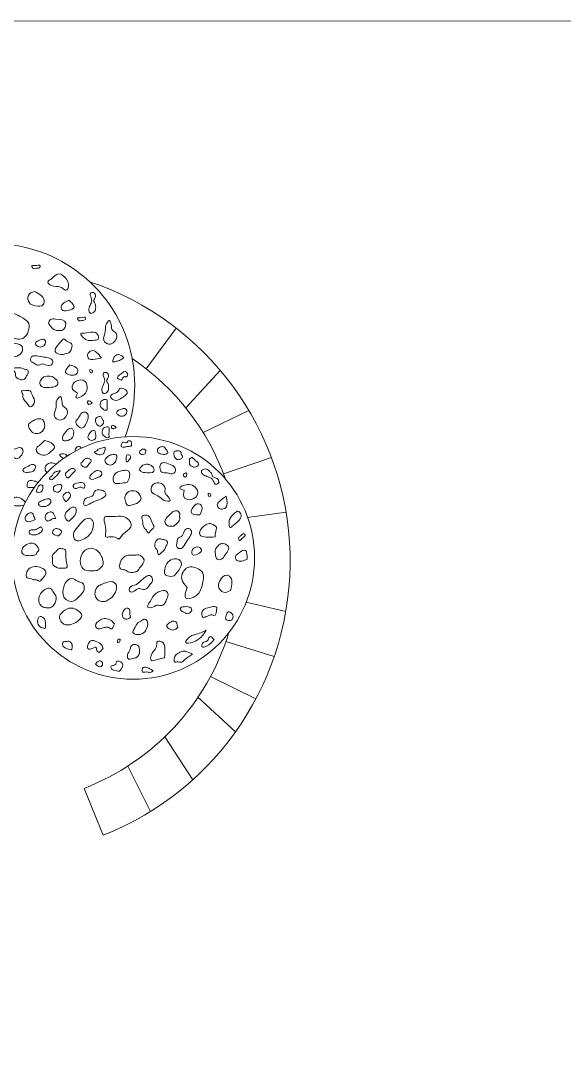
# Model space of a CAD drawing. Header units: metres. Extents: x -438 to -108, y 54494 to 54569.
# Drawn here: x -181.97 to -178.74, y 54547.39 to 54553.49 of the extents above; entities that cross this region are included whole.
import ezdxf

# ---------------------------------------------------------------- set-up
doc = ezdxf.new("R2010")
doc.units = ezdxf.units.M
doc.header["$MEASUREMENT"] = 0
doc.layers.add('text2', color=240, linetype='Continuous', lineweight=9)
picture_1 = doc.add_image_def('image6.jpg', size_in_pixel=(1536, 1024))

msp = doc.modelspace()

# ---------------------------------------------------------------- linework, layer by layer
at = {"layer": 'text2'}
for points in [[(-181.04311, 54551.66358), (-181.22101, 54551.42188)], [(-180.98535, 54551.18914), (-180.78035, 54551.41201)], [(-180.61044, 54551.17363), (-180.88177, 54551.04258)], [(-180.47662, 54550.89438), (-180.76049, 54550.79691)], [(-180.61821, 54550.53913), (-180.38973, 54550.57089)], [(-180.62631, 54550.03647), (-180.3915, 54549.98063)], [(-180.74686, 54549.80222), (-180.46003, 54549.71373)], [(-180.83816, 54549.59489), (-180.56941, 54549.46129)], [(-180.91299, 54549.4709), (-180.68978, 54549.26633)], [(-181.11077, 54549.23569), (-180.94428, 54548.98089)], [(-181.32914, 54549.06296), (-181.19399, 54548.7935)], [(-181.58936, 54548.9301), (-181.47564, 54548.65244)]]:
    msp.add_lwpolyline(points, dxfattribs=at)
msp.add_circle((-181.29749, 54550.29868), 0.72058, dxfattribs=at)
for centre, radius, start, end in [((-182.12892, 54551.32359), 0.84046, 338.650196, 203.958537), ((-182.11505, 54550.28092), 1.74951, 291.437116, 71.375495), ((-182.11505, 54550.28092), 1.44951, 19.561031, 55.953332), ((-182.11505, 54550.28092), 1.44951, 291.264181, 342.927325)]:
    msp.add_arc(centre, radius, start, end, dxfattribs=at)
for points, start_tangent, end_tangent in [([(-181.85093, 54552.03293), (-181.85168, 54552.02522), (-181.87408, 54552.01763), (-181.88976, 54552.01676), (-181.90021, 54552.03255), (-181.88092, 54552.03429), (-181.85093, 54552.03293)], (0.2097848, -0.8479752), (0.2097848, -0.8479752)), ([(-181.74072, 54551.98447), (-181.78144, 54551.95802), (-181.80486, 54551.93615), (-181.78552, 54551.91682), (-181.72901, 54551.90715), (-181.71832, 54551.90105), (-181.69745, 54551.88782), (-181.68676, 54551.89698), (-181.74072, 54551.98447)], (-0.8642006, -0.0583186), (-0.8642006, -0.0583186)), ([(-181.58015, 54551.72288), (-181.5809, 54551.71517), (-181.6033, 54551.70758), (-181.61898, 54551.70671), (-181.62943, 54551.72251), (-181.61014, 54551.72425), (-181.58015, 54551.72288)], (0.2097848, -0.8479752), (0.2097848, -0.8479752)), ([(-181.84345, 54551.5952), (-181.82615, 54551.5952), (-181.81907, 54551.58498), (-181.8293, 54551.55748), (-181.84267, 54551.55119), (-181.86783, 54551.55748), (-181.87884, 54551.57162), (-181.84345, 54551.5952)], (1.1626333, 0.295618), (1.1626333, 0.295618)), ([(-181.50915, 54551.62546), (-181.50594, 54551.59738), (-181.52521, 54551.59176), (-181.57579, 54551.59337), (-181.59907, 54551.61182), (-181.60871, 54551.62867), (-181.58783, 54551.63349), (-181.50915, 54551.62546)], (0.546125, -0.9142345), (0.546125, -0.9142345)), ([(-181.99854, 54551.39953), (-181.99707, 54551.38187), (-181.97277, 54551.35906), (-181.94258, 54551.36053), (-181.93079, 54551.37893), (-181.92122, 54551.39585), (-181.92343, 54551.41278), (-181.94258, 54551.4194), (-181.96467, 54551.42749), (-181.99044, 54551.42676), (-182.01401, 54551.42234), (-181.99854, 54551.39953)], (0.3921969, -1.0213175), (0.3921969, -1.0213175)), ([(-181.34773, 54551.37593), (-181.34303, 54551.37358), (-181.33049, 54551.38924), (-181.3344, 54551.39629), (-181.34616, 54551.40725), (-181.36654, 54551.39316), (-181.38299, 54551.38219), (-181.39161, 54551.36653), (-181.37672, 54551.35713), (-181.3681, 54551.35478), (-181.34773, 54551.37593)], (0.8318377, -0.3008381), (0.8318377, -0.3008381)), ([(-181.4733, 54551.27505), (-181.48113, 54551.28445), (-181.48349, 54551.3009), (-181.4733, 54551.32909), (-181.46703, 54551.34867), (-181.47016, 54551.36746), (-181.47486, 54551.39487), (-181.45684, 54551.39879), (-181.44508, 54551.37608), (-181.45449, 54551.34945), (-181.44665, 54551.33144), (-181.44352, 54551.31186), (-181.44979, 54551.28602), (-181.4733, 54551.27505)], (-0.8400122, 0.3918146), (-0.8400122, 0.3918146)), ([(-181.33287, 54551.28266), (-181.33898, 54551.26842), (-181.36443, 54551.2496), (-181.39141, 54551.23434), (-181.42602, 54551.24502), (-181.43213, 54551.25927), (-181.41635, 54551.27249), (-181.40108, 54551.27859), (-181.39141, 54551.2847), (-181.38378, 54551.29335), (-181.38072, 54551.30047), (-181.33287, 54551.28266)], (0.0762235, -0.9636668), (0.0762235, -0.9636668)), ([(-181.45214, 54551.18029), (-181.45214, 54551.18734), (-181.45214, 54551.21867), (-181.45449, 54551.23746), (-181.47878, 54551.2359), (-181.48975, 54551.22571), (-181.49367, 54551.21005), (-181.49211, 54551.19752), (-181.47643, 54551.18186), (-181.4733, 54551.17873), (-181.45214, 54551.18029)], (0.3224746, 0.8352839), (0.3224746, 0.8352839)), ([(-181.56662, 54551.12325), (-181.56505, 54551.14525), (-181.58156, 54551.16411), (-181.60437, 54551.15861), (-181.62009, 54551.13346), (-181.63818, 54551.10674), (-181.62481, 54551.08003), (-181.60515, 54551.06981), (-181.56662, 54551.12325)], (0.2861702, 1.0703463), (0.2861702, 1.0703463)), ([(-181.3608, 54551.1838), (-181.3435, 54551.1838), (-181.33642, 54551.17358), (-181.34664, 54551.14608), (-181.36001, 54551.13979), (-181.38518, 54551.14608), (-181.39619, 54551.16022), (-181.3608, 54551.1838)], (1.1626333, 0.295618), (1.1626333, 0.295618)), ([(-181.7069, 54551.03517), (-181.71708, 54551.01637), (-181.71552, 54550.99993), (-181.69357, 54550.99445), (-181.65909, 54551.01402), (-181.65517, 54551.02107), (-181.65125, 54551.0383), (-181.6536, 54551.05788), (-181.66536, 54551.06806), (-181.7069, 54551.03517)], (-0.6342996, -0.8905748), (-0.6342996, -0.8905748)), ([(-181.5211, 54551.01015), (-181.51875, 54551.01955), (-181.52188, 54551.03834), (-181.52894, 54551.05557), (-181.54304, 54551.05244), (-181.56107, 54551.03051), (-181.56734, 54551.01328), (-181.55558, 54550.99918), (-181.54539, 54550.99605), (-181.5211, 54551.01015)], (0.4585531, 0.920442), (0.4585531, 0.920442)), ([(-181.44058, 54551.01691), (-181.44058, 54551.02396), (-181.44058, 54551.05528), (-181.44293, 54551.07408), (-181.46722, 54551.07251), (-181.47819, 54551.06233), (-181.48211, 54551.04667), (-181.48055, 54551.03414), (-181.46487, 54551.01847), (-181.46174, 54551.01534), (-181.44058, 54551.01691)], (0.3224746, 0.8352839), (0.3224746, 0.8352839)), ([(-181.33218, 54550.98583), (-181.33076, 54550.99089), (-181.31073, 54550.98965), (-181.30815, 54550.98201), (-181.30793, 54550.96594), (-181.33206, 54550.96032), (-181.35124, 54550.95551), (-181.36863, 54550.95965), (-181.36559, 54550.97699), (-181.36153, 54550.98495), (-181.33218, 54550.98583)], (0.3362659, 0.8181581), (0.3362659, 0.8181581)), ([(-182.03694, 54550.9271), (-182.0576, 54550.91946), (-182.09278, 54550.89729), (-182.06218, 54550.87665), (-182.03006, 54550.89194), (-182.01246, 54550.89652), (-181.99181, 54550.88735), (-181.95968, 54550.91105), (-181.95203, 54550.93092), (-181.95662, 54550.94698), (-182.03694, 54550.9271)], (-0.9464566, -0.4275383), (-0.9464566, -0.4275383)), ([(-181.91984, 54550.84374), (-181.91066, 54550.84986), (-181.8923, 54550.85368), (-181.88083, 54550.84757), (-181.88542, 54550.81928), (-181.90913, 54550.80782), (-181.9252, 54550.80629), (-181.9405, 54550.80705), (-181.95197, 54550.8147), (-181.95274, 54550.81928), (-181.91984, 54550.84374)], (0.8992146, 0.5457717), (0.8992146, 0.5457717)), ([(-181.64881, 54550.80887), (-181.64258, 54550.81459), (-181.64418, 54550.82534), (-181.66332, 54550.82928), (-181.69001, 54550.81011), (-181.69977, 54550.79935), (-181.69694, 54550.78541), (-181.69333, 54550.77801), (-181.68233, 54550.77422), (-181.6776, 54550.77715), (-181.64881, 54550.80887)], (0.8488045, 0.6139149), (0.8488045, 0.6139149)), ([(-181.22745, 54550.80502), (-181.24821, 54550.81011), (-181.25934, 54550.82232), (-181.24865, 54550.84226), (-181.21098, 54550.85463), (-181.20312, 54550.8528), (-181.18773, 54550.84412), (-181.17481, 54550.82922), (-181.17518, 54550.81367), (-181.22745, 54550.80502)], (-1.0857565, 0.1288107), (-1.0857565, 0.1288107)), ([(-181.58689, 54550.73719), (-181.59091, 54550.74187), (-181.62295, 54550.74409), (-181.65412, 54550.72795), (-181.64351, 54550.71006), (-181.6071, 54550.71834), (-181.5911, 54550.71208), (-181.58689, 54550.73719)], (-0.5069463, 0.9521647), (-0.5069463, 0.9521647)), ([(-181.83572, 54550.70314), (-181.83518, 54550.71291), (-181.83519, 54550.72703), (-181.85087, 54550.73165), (-181.86457, 54550.71585), (-181.87063, 54550.70211), (-181.87193, 54550.69431), (-181.85916, 54550.6872), (-181.83572, 54550.70314)], (0.1967236, 0.9438961), (0.1967236, 0.9438961)), ([(-181.7419, 54550.68856), (-181.75711, 54550.69017), (-181.76854, 54550.69734), (-181.77047, 54550.71641), (-181.75933, 54550.72939), (-181.74269, 54550.73289), (-181.72662, 54550.73435), (-181.7419, 54550.68856)], (-0.9553989, -0.3288595), (-0.9553989, -0.3288595)), ([(-181.52928, 54550.63325), (-181.54882, 54550.62309), (-181.58888, 54550.61193), (-181.5836, 54550.64846), (-181.55069, 54550.66198), (-181.53547, 54550.67193), (-181.52838, 54550.69338), (-181.48924, 54550.70125), (-181.46938, 54550.69356), (-181.46058, 54550.67937), (-181.52928, 54550.63325)], (-0.9526616, -0.4135274), (-0.9526616, -0.4135274)), ([(-181.8152, 54550.60497), (-181.82277, 54550.60427), (-181.84663, 54550.60575), (-181.8537, 54550.60838), (-181.85854, 54550.62665), (-181.84539, 54550.63489), (-181.82408, 54550.64518), (-181.8064, 54550.64869), (-181.79008, 54550.64585), (-181.78681, 54550.63973), (-181.8152, 54550.60497)], (-1.0094572, -0.2014919), (-1.0094572, -0.2014919)), ([(-181.6402, 54550.55959), (-181.6363, 54550.58328), (-181.63775, 54550.5958), (-181.65888, 54550.59897), (-181.68168, 54550.58443), (-181.70216, 54550.55657), (-181.69217, 54550.52349), (-181.68348, 54550.5172), (-181.66801, 54550.52718), (-181.6402, 54550.55959)], (0.3358505, 0.8547096), (0.3358505, 0.8547096)), ([(-180.65744, 54550.55475), (-180.67607, 54550.576), (-180.69318, 54550.5655), (-180.72599, 54550.52697), (-180.72797, 54550.49733), (-180.72197, 54550.47887), (-180.70437, 54550.49109), (-180.65744, 54550.55475)], (-0.3099704, 1.0188207), (-0.3099704, 1.0188207)), ([(-180.63301, 54550.4367), (-180.63923, 54550.44133), (-180.6599, 54550.42984), (-180.67108, 54550.41882), (-180.66641, 54550.40046), (-180.65216, 54550.41357), (-180.63301, 54550.4367)], (-0.4869431, 0.7252297), (-0.4869431, 0.7252297)), ([(-180.90452, 54550.32753), (-180.89289, 54550.34034), (-180.8957, 54550.35245), (-180.92294, 54550.36337), (-180.93658, 54550.35769), (-180.94883, 54550.33483), (-180.94576, 54550.31717), (-180.90452, 54550.32753)], (1.0002559, 0.6622644), (1.0002559, 0.6622644)), ([(-181.84411, 54550.16759), (-181.8542, 54550.15986), (-181.8715, 54550.16787), (-181.88443, 54550.16885), (-181.9024, 54550.17441), (-181.93194, 54550.18585), (-181.93202, 54550.20437), (-181.90879, 54550.24012), (-181.87207, 54550.24674), (-181.8345, 54550.23569), (-181.81667, 54550.21644), (-181.84411, 54550.16759)], (-0.7971305, -0.8687596), (-0.7971305, -0.8687596)), ([(-181.40606, 54550.14952), (-181.42902, 54550.15807), (-181.48141, 54550.14263), (-181.50657, 54550.13013), (-181.52131, 54550.06822), (-181.50171, 54550.04582), (-181.46522, 54550.04036), (-181.44006, 54550.05286), (-181.4253, 54550.06405), (-181.40606, 54550.14952)], (-0.7099624, 0.6195377), (-0.7099624, 0.6195377)), ([(-181.75424, 54550.05685), (-181.75471, 54550.06648), (-181.76956, 54550.09072), (-181.78939, 54550.11793), (-181.81501, 54550.11507), (-181.84216, 54550.09362), (-181.85744, 54550.05986), (-181.85253, 54550.02467), (-181.83317, 54550.0071), (-181.80876, 54550.00185), (-181.78635, 54550.00455), (-181.77465, 54550.01237), (-181.75424, 54550.05685)], (0.0660344, 1.0247009), (0.0660344, 1.0247009)), ([(-181.09086, 54550.08217), (-181.10111, 54550.10043), (-181.13964, 54550.09959), (-181.16602, 54550.08475), (-181.19774, 54550.03995), (-181.21124, 54550.00646), (-181.17693, 54550.00813), (-181.16119, 54550.01672), (-181.13301, 54550.01601), (-181.1136, 54550.02425), (-181.10218, 54550.0467), (-181.09086, 54550.08217)], (-0.1301438, 0.9904855), (-0.1301438, 0.9904855)), ([(-180.70723, 54549.93722), (-180.72725, 54549.92652), (-180.74677, 54549.93529), (-180.74308, 54549.96357), (-180.73296, 54549.97776), (-180.72249, 54549.97719), (-180.70723, 54549.93722)], (-0.4931517, -0.8779716), (-0.4931517, -0.8779716)), ([(-181.23698, 54549.85307), (-181.25724, 54549.8447), (-181.29063, 54549.84823), (-181.29954, 54549.85703), (-181.29128, 54549.87699), (-181.26727, 54549.91507), (-181.25255, 54549.92354), (-181.22874, 54549.93503), (-181.22233, 54549.93203), (-181.23698, 54549.85307)], (-0.8506949, -0.6236885), (-0.8506949, -0.6236885)), ([(-181.27592, 54549.70908), (-181.30059, 54549.70171), (-181.32809, 54549.70037), (-181.33162, 54549.72087), (-181.31581, 54549.75429), (-181.30859, 54549.77749), (-181.29515, 54549.78468), (-181.27392, 54549.78064), (-181.27092, 54549.77861), (-181.27592, 54549.70908)], (-0.7754343, -0.5419568), (-0.7754343, -0.5419568))]:
    msp.add_spline(points, degree=3, dxfattribs=dict(at, start_tangent=start_tangent, end_tangent=end_tangent))
for points in [[(-181.88331, 54551.88141), (-181.91996, 54551.8575), (-181.91385, 54551.81325), (-181.87822, 54551.79493), (-181.83139, 54551.80307), (-181.82579, 54551.81986), (-181.88331, 54551.88141)], [(-181.55035, 54551.75049), (-181.55819, 54551.75989), (-181.56054, 54551.77633), (-181.55035, 54551.80453), (-181.54408, 54551.8241), (-181.54722, 54551.8429), (-181.55192, 54551.87031), (-181.53389, 54551.87423), (-181.52214, 54551.85151), (-181.53154, 54551.82489), (-181.52371, 54551.80687), (-181.52057, 54551.7873), (-181.52684, 54551.76145), (-181.55035, 54551.75049)], [(-181.68017, 54551.82926), (-181.6609, 54551.8108), (-181.64885, 54551.78753), (-181.68418, 54551.76828), (-181.72192, 54551.77309), (-181.72433, 54551.79636), (-181.70987, 54551.81321), (-181.68017, 54551.82926)], [(-182.04404, 54551.67934), (-182.09594, 54551.71628), (-182.04089, 54551.75164), (-181.96461, 54551.72964), (-181.91821, 54551.68956), (-181.92057, 54551.64477), (-181.9536, 54551.60154), (-182.02831, 54551.62119), (-182.04404, 54551.67934)], [(-181.75885, 54551.71693), (-181.78856, 54551.71372), (-181.7998, 54551.69286), (-181.78775, 54551.6736), (-181.76929, 54551.65515), (-181.75805, 54551.65033), (-181.73717, 54551.64793), (-181.70907, 54551.65675), (-181.70265, 54551.66879), (-181.69863, 54551.69446), (-181.75885, 54551.71693)], [(-181.46316, 54551.677), (-181.46551, 54551.63392), (-181.47257, 54551.59085), (-181.44043, 54551.56814), (-181.39576, 54551.61043), (-181.4036, 54551.63627), (-181.42476, 54551.65585), (-181.42711, 54551.6723), (-181.43808, 54551.70754), (-181.46316, 54551.677)], [(-181.70976, 54551.59913), (-181.74672, 54551.56062), (-181.76088, 54551.52368), (-181.72549, 54551.5064), (-181.70111, 54551.50954), (-181.67437, 54551.52133), (-181.66179, 54551.55119), (-181.66336, 54551.57005), (-181.6728, 54551.57555), (-181.70976, 54551.59913)], [(-182.04492, 54551.5748), (-182.07143, 54551.5461), (-182.07217, 54551.5255), (-182.05449, 54551.50857), (-182.00736, 54551.49238), (-181.96907, 54551.50783), (-181.95508, 54551.53065), (-181.95434, 54551.54316), (-182.04492, 54551.5748)], [(-181.48642, 54551.48596), (-181.54619, 54551.5284), (-181.56821, 54551.5064), (-181.56034, 54551.48125), (-181.53675, 54551.47732), (-181.48642, 54551.48596)], [(-181.83651, 54551.49164), (-181.80043, 54551.48576), (-181.7776, 54551.47104), (-181.77834, 54551.45043), (-181.80117, 54551.44013), (-181.83651, 54551.45043), (-181.86671, 54551.44234), (-181.8888, 54551.45632), (-181.90353, 54551.46515), (-181.90574, 54551.48502), (-181.83651, 54551.49164)], [(-181.4113, 54551.49243), (-181.38988, 54551.50542), (-181.36923, 54551.50084), (-181.35546, 54551.48784), (-181.37229, 54551.47485), (-181.38453, 54551.46797), (-181.40901, 54551.46338), (-181.41513, 54551.46109), (-181.4113, 54551.49243)], [(-181.67437, 54551.44431), (-181.63741, 54551.42938), (-181.6264, 54551.41602), (-181.63663, 54551.3893), (-181.65786, 54551.3838), (-181.68224, 54551.38773), (-181.69639, 54551.39559), (-181.67437, 54551.44431)], [(-181.54697, 54551.41602), (-181.55563, 54551.41602), (-181.54855, 54551.39795), (-181.54226, 54551.39952), (-181.53911, 54551.40816), (-181.54697, 54551.41602)], [(-181.82768, 54551.37464), (-181.84682, 54551.35403), (-181.84977, 54551.34815), (-181.84682, 54551.32239), (-181.82105, 54551.30988), (-181.7857, 54551.31209), (-181.75993, 54551.3165), (-181.74446, 54551.33711), (-181.74888, 54551.35109), (-181.76287, 54551.3636), (-181.76656, 54551.36801), (-181.82768, 54551.37464)], [(-181.62875, 54551.27728), (-181.66099, 54551.31028), (-181.64054, 54551.34565), (-181.58235, 54551.34643), (-181.57134, 54551.30321), (-181.58942, 54551.26942), (-181.63661, 54551.24977), (-181.62875, 54551.27728)], [(-181.95322, 54551.27079), (-181.95322, 54551.25231), (-181.92832, 54551.21463), (-181.91018, 54551.19649), (-181.88315, 54551.22353), (-181.89631, 54551.26226), (-181.91124, 54551.2914), (-181.94254, 54551.2914), (-181.95962, 54551.2914), (-181.95322, 54551.27079)], [(-181.75549, 54551.22626), (-181.75784, 54551.18318), (-181.76489, 54551.14011), (-181.73276, 54551.1174), (-181.68809, 54551.15969), (-181.69592, 54551.18553), (-181.71708, 54551.20511), (-181.71944, 54551.22156), (-181.73041, 54551.2568), (-181.75549, 54551.22626)], [(-181.55404, 54551.23013), (-181.56583, 54551.23091), (-181.56819, 54551.21755), (-181.56111, 54551.21048), (-181.54617, 54551.21598), (-181.54303, 54551.21677), (-181.55404, 54551.23013)], [(-181.87704, 54551.12126), (-181.8372, 54551.12126), (-181.82511, 54551.0978), (-181.82511, 54551.07007), (-181.85498, 54551.0402), (-181.88842, 54551.0402), (-181.91154, 54551.06332), (-181.91972, 54551.08784), (-181.89945, 54551.10811), (-181.87704, 54551.12126)], [(-181.47486, 54551.09786), (-181.47486, 54551.11352), (-181.478, 54551.11587), (-181.48583, 54551.13389), (-181.49367, 54551.13858), (-181.51013, 54551.13389), (-181.52188, 54551.12214), (-181.52188, 54551.11274), (-181.5164, 54551.09473), (-181.50464, 54551.08376), (-181.49837, 54551.08063), (-181.47486, 54551.09786)], [(-181.4119, 54551.08442), (-181.42369, 54551.0852), (-181.42605, 54551.07184), (-181.41897, 54551.06477), (-181.40403, 54551.07027), (-181.40089, 54551.07106), (-181.4119, 54551.08442)], [(-181.82193, 54550.99586), (-181.85482, 54550.96682), (-181.87394, 54550.94235), (-181.84488, 54550.91025), (-181.80663, 54550.91484), (-181.77909, 54550.93624), (-181.76532, 54550.95382), (-181.7745, 54550.9737), (-181.82193, 54550.99586)], [(-181.49982, 54550.91031), (-181.47581, 54550.91744), (-181.46532, 54550.93581), (-181.46569, 54550.95474), (-181.48662, 54550.95101), (-181.49994, 54550.94657), (-181.51979, 54550.93153), (-181.5256, 54550.92854), (-181.49982, 54550.91031)], [(-181.22628, 54550.91724), (-181.24156, 54550.91205), (-181.254, 54550.91699), (-181.26054, 54550.9261), (-181.25438, 54550.93639), (-181.23146, 54550.94416), (-181.22576, 54550.94111), (-181.22628, 54550.91724)], [(-181.12111, 54550.95942), (-181.11257, 54550.95485), (-181.10076, 54550.93989), (-181.09274, 54550.92309), (-181.10454, 54550.91475), (-181.13289, 54550.91614), (-181.14987, 54550.92308), (-181.1524, 54550.94126), (-181.14788, 54550.9509), (-181.12111, 54550.95942)], [(-181.02508, 54550.93471), (-181.01349, 54550.92419), (-181.01385, 54550.92029), (-181.00578, 54550.90238), (-181.00757, 54550.89342), (-181.02211, 54550.88439), (-181.03871, 54550.88358), (-181.04567, 54550.88989), (-181.05532, 54550.90606), (-181.05554, 54550.92213), (-181.05364, 54550.92888), (-181.02508, 54550.93471)], [(-181.57427, 54550.83738), (-181.58944, 54550.83772), (-181.604, 54550.84784), (-181.60874, 54550.85627), (-181.60119, 54550.86801), (-181.58988, 54550.88047), (-181.56761, 54550.89022), (-181.55768, 54550.88637), (-181.54759, 54550.87928), (-181.54923, 54550.86838), (-181.55535, 54550.8605), (-181.57427, 54550.83738)], [(-181.40254, 54550.8685), (-181.42022, 54550.85356), (-181.44944, 54550.85322), (-181.46488, 54550.8817), (-181.44998, 54550.89813), (-181.44221, 54550.90554), (-181.41763, 54550.91216), (-181.39973, 54550.91141), (-181.40254, 54550.8685)], [(-181.31316, 54550.89025), (-181.31849, 54550.90885), (-181.33246, 54550.91094), (-181.33988, 54550.89228), (-181.33824, 54550.86962), (-181.31316, 54550.89025)], [(-181.06795, 54550.84971), (-181.0506, 54550.83608), (-181.04773, 54550.81118), (-181.06713, 54550.79799), (-181.09632, 54550.80324), (-181.12827, 54550.8078), (-181.13907, 54550.83566), (-181.13342, 54550.85708), (-181.06795, 54550.84971)], [(-180.94877, 54550.89614), (-180.94355, 54550.89141), (-180.92036, 54550.87035), (-180.90802, 54550.85598), (-180.9255, 54550.83904), (-180.94042, 54550.83776), (-180.95465, 54550.84539), (-180.96287, 54550.85497), (-180.96394, 54550.8771), (-180.96415, 54550.88153), (-180.94877, 54550.89614)], [(-181.74966, 54550.78988), (-181.76833, 54550.77272), (-181.79008, 54550.76354), (-181.79471, 54550.76981), (-181.78654, 54550.77996), (-181.77934, 54550.78789), (-181.77528, 54550.7935), (-181.76402, 54550.80704), (-181.74433, 54550.81396), (-181.73368, 54550.81772), (-181.74966, 54550.78988)], [(-181.51231, 54550.77598), (-181.50161, 54550.77867), (-181.48644, 54550.7897), (-181.48326, 54550.8023), (-181.50729, 54550.81791), (-181.53172, 54550.80806), (-181.54364, 54550.79719), (-181.55336, 54550.78535), (-181.55541, 54550.77171), (-181.55253, 54550.76806), (-181.51231, 54550.77598)], [(-181.33386, 54550.74626), (-181.37748, 54550.74142), (-181.40844, 54550.7437), (-181.41268, 54550.7868), (-181.38358, 54550.81204), (-181.34922, 54550.81805), (-181.32695, 54550.81643), (-181.3184, 54550.79628), (-181.33386, 54550.74626)], [(-180.98035, 54550.7872), (-180.9877, 54550.77793), (-180.99918, 54550.78516), (-180.99966, 54550.79516), (-180.98554, 54550.80253), (-180.98284, 54550.80433), (-180.98035, 54550.7872)], [(-180.89282, 54550.81679), (-180.89113, 54550.80467), (-180.88053, 54550.79188), (-180.85281, 54550.78047), (-180.83409, 54550.77196), (-180.82228, 54550.75701), (-180.80515, 54550.7351), (-180.79013, 54550.74582), (-180.79905, 54550.76979), (-180.82509, 54550.78072), (-180.83316, 54550.79863), (-180.84555, 54550.81411), (-180.8689, 54550.82683), (-180.89282, 54550.81679)], [(-181.1186, 54550.64062), (-181.15208, 54550.66783), (-181.18871, 54550.69155), (-181.18394, 54550.73061), (-181.1226, 54550.73527), (-181.10873, 54550.71209), (-181.10845, 54550.68327), (-181.09785, 54550.67047), (-181.07913, 54550.63866), (-181.1186, 54550.64062)], [(-181.69756, 54550.63186), (-181.67926, 54550.64994), (-181.67045, 54550.67284), (-181.6811, 54550.68818), (-181.70223, 54550.68087), (-181.7149, 54550.66274), (-181.69756, 54550.63186)], [(-181.27804, 54550.62118), (-181.25127, 54550.65068), (-181.26052, 54550.6754), (-181.28105, 54550.69403), (-181.32324, 54550.69199), (-181.34571, 54550.66722), (-181.34413, 54550.63457), (-181.33147, 54550.61203), (-181.30284, 54550.61341), (-181.27804, 54550.62118)], [(-180.99564, 54550.70019), (-180.99287, 54550.65413), (-180.95294, 54550.6455), (-180.91325, 54550.68807), (-180.93786, 54550.72527), (-180.97504, 54550.73458), (-181.0213, 54550.71285), (-180.99564, 54550.70019)], [(-180.83795, 54550.66749), (-180.84376, 54550.66109), (-180.85239, 54550.67848), (-180.847, 54550.68208), (-180.83848, 54550.6786), (-180.83795, 54550.66749)], [(-180.90262, 54550.55414), (-180.88883, 54550.59154), (-180.89133, 54550.60868), (-180.91799, 54550.61906), (-180.93633, 54550.60704), (-180.9498, 54550.58634), (-180.9535, 54550.57058), (-180.90262, 54550.55414)], [(-180.74546, 54550.66533), (-180.7542, 54550.59255), (-180.7853, 54550.59103), (-180.79863, 54550.61376), (-180.78569, 54550.63387), (-180.74546, 54550.66533)], [(-181.87915, 54550.52619), (-181.88924, 54550.55048), (-181.89514, 54550.5634), (-181.91703, 54550.56498), (-181.93287, 54550.55099), (-181.9394, 54550.53547), (-181.9354, 54550.52113), (-181.87915, 54550.52619)], [(-181.75715, 54550.53335), (-181.76516, 54550.54882), (-181.78074, 54550.57053), (-181.80045, 54550.56824), (-181.81884, 54550.55214), (-181.81553, 54550.52455), (-181.80495, 54550.51747), (-181.77846, 54550.53), (-181.75715, 54550.53335)], [(-181.21851, 54550.46427), (-181.2322, 54550.47669), (-181.24336, 54550.52045), (-181.2446, 54550.54607), (-181.20642, 54550.54792), (-181.18658, 54550.51215), (-181.17504, 54550.4815), (-181.19607, 54550.45832), (-181.20755, 54550.44568), (-181.21851, 54550.46427)], [(-181.05724, 54550.48744), (-181.08537, 54550.48711), (-181.09171, 54550.48889), (-181.1088, 54550.50838), (-181.10074, 54550.53587), (-181.07535, 54550.56056), (-181.05476, 54550.57668), (-181.02911, 54550.57429), (-181.02172, 54550.56162), (-181.02186, 54550.54285), (-181.02107, 54550.53716), (-181.05724, 54550.48744)], [(-181.54534, 54550.45051), (-181.56877, 54550.4247), (-181.60257, 54550.40543), (-181.64024, 54550.4036), (-181.65306, 54550.43971), (-181.62596, 54550.48333), (-181.59106, 54550.52178), (-181.55385, 54550.53316), (-181.54016, 54550.52074), (-181.54534, 54550.45051)], [(-181.38202, 54550.40921), (-181.34316, 54550.45203), (-181.30963, 54550.48897), (-181.33092, 54550.53125), (-181.37339, 54550.54683), (-181.43663, 54550.54377), (-181.46545, 54550.54237), (-181.46269, 54550.4855), (-181.4611, 54550.45268), (-181.45967, 54550.42307), (-181.43169, 54550.42443), (-181.38202, 54550.40921)], [(-180.81176, 54550.42389), (-180.86511, 54550.4224), (-180.90198, 54550.43674), (-180.891, 54550.47456), (-180.87229, 54550.4905), (-180.84559, 54550.50238), (-180.81502, 54550.49163), (-180.80211, 54550.47779), (-180.80438, 54550.46711), (-180.81176, 54550.42389)], [(-181.85944, 54550.44146), (-181.88063, 54550.43547), (-181.91416, 54550.44573), (-181.91197, 54550.46202), (-181.89392, 54550.46456), (-181.86844, 54550.47043), (-181.85011, 54550.4809), (-181.84622, 54550.48241), (-181.83695, 54550.46833), (-181.85944, 54550.44146)], [(-181.74133, 54550.42877), (-181.75831, 54550.43298), (-181.77674, 54550.4497), (-181.77157, 54550.46422), (-181.7569, 54550.47333), (-181.73217, 54550.4653), (-181.72428, 54550.45814), (-181.74133, 54550.42877)], [(-180.97654, 54550.40227), (-180.95664, 54550.43294), (-180.9522, 54550.45974), (-180.96795, 54550.47304), (-180.99093, 54550.46306), (-181.00705, 54550.42996), (-181.03334, 54550.41304), (-181.03783, 54550.38729), (-181.04119, 54550.37045), (-181.02796, 54550.35546), (-180.97654, 54550.40227)], [(-181.87389, 54550.318), (-181.89707, 54550.31283), (-181.9237, 54550.31234), (-181.9558, 54550.32451), (-181.95781, 54550.34946), (-181.94108, 54550.37128), (-181.90063, 54550.38699), (-181.87837, 54550.37757), (-181.85816, 54550.34382), (-181.8666, 54550.33452), (-181.87389, 54550.318)], [(-181.15364, 54550.34419), (-181.16573, 54550.35715), (-181.16629, 54550.39048), (-181.14491, 54550.41184), (-181.12336, 54550.4082), (-181.1044, 54550.40392), (-181.09335, 54550.39091), (-181.10131, 54550.37228), (-181.11016, 54550.35048), (-181.12803, 54550.33189), (-181.14714, 54550.31741), (-181.15364, 54550.34419)], [(-180.75752, 54550.30837), (-180.77986, 54550.28853), (-180.80286, 54550.29423), (-180.80903, 54550.31609), (-180.81028, 54550.34216), (-180.80629, 54550.35372), (-180.79404, 54550.3708), (-180.76862, 54550.38568), (-180.75539, 54550.38234), (-180.73368, 54550.36806), (-180.75752, 54550.30837)], [(-181.69612, 54550.27802), (-181.69737, 54550.30364), (-181.69858, 54550.32875), (-181.69936, 54550.34482), (-181.7219, 54550.35329), (-181.74199, 54550.35231), (-181.75729, 54550.33545), (-181.77737, 54550.31333), (-181.7761, 54550.28721), (-181.77479, 54550.26009), (-181.75795, 54550.24481), (-181.73595, 54550.23731), (-181.71184, 54550.23848), (-181.69326, 54550.23938), (-181.69612, 54550.27802)], [(-181.51191, 54550.22394), (-181.54633, 54550.22227), (-181.59669, 54550.23505), (-181.61165, 54550.27925), (-181.59269, 54550.33554), (-181.54635, 54550.35625), (-181.51029, 54550.34036), (-181.4771, 54550.28421), (-181.47601, 54550.2618), (-181.51191, 54550.22394)], [(-181.25996, 54550.24025), (-181.23337, 54550.28809), (-181.26441, 54550.31626), (-181.28923, 54550.31506), (-181.33646, 54550.31277), (-181.37533, 54550.26994), (-181.37358, 54550.23391), (-181.34736, 54550.22725), (-181.32008, 54550.21364), (-181.29184, 54550.21405), (-181.27142, 54550.22154), (-181.25996, 54550.24025)], [(-180.62146, 54550.29115), (-180.62217, 54550.31782), (-180.63131, 54550.34238), (-180.66931, 54550.32916), (-180.69111, 54550.29798), (-180.6755, 54550.28056), (-180.65331, 54550.27994), (-180.62146, 54550.29115)], [(-181.05502, 54550.19206), (-181.09409, 54550.19171), (-181.10984, 54550.20502), (-181.11049, 54550.22948), (-181.09081, 54550.27526), (-181.05363, 54550.29323), (-181.02733, 54550.28826), (-181.01758, 54550.2804), (-181.05502, 54550.19206)], [(-180.97701, 54550.12245), (-180.98454, 54550.05919), (-180.92136, 54550.07619), (-180.88639, 54550.14746), (-180.88488, 54550.20876), (-180.91964, 54550.23712), (-180.97384, 54550.2417), (-181.0095, 54550.17318), (-180.97701, 54550.12245)], [(-181.19904, 54550.13976), (-181.18484, 54550.1587), (-181.18763, 54550.1841), (-181.19853, 54550.19399), (-181.23169, 54550.17934), (-181.26624, 54550.15003), (-181.28342, 54550.13877), (-181.3151, 54550.12576), (-181.3191, 54550.10055), (-181.30687, 54550.09541), (-181.27841, 54550.11035), (-181.25999, 54550.11751), (-181.2436, 54550.11257), (-181.22379, 54550.1125), (-181.19904, 54550.13976)], [(-180.71936, 54550.10567), (-180.76169, 54550.0946), (-180.79036, 54550.12886), (-180.77997, 54550.16756), (-180.74247, 54550.19677), (-180.72628, 54550.18963), (-180.71936, 54550.10567)], [(-181.5914, 54550.10264), (-181.59249, 54550.14203), (-181.60091, 54550.14968), (-181.62715, 54550.15967), (-181.66258, 54550.17646), (-181.7015, 54550.14879), (-181.71014, 54550.12744), (-181.70881, 54550.06631), (-181.68608, 54550.04568), (-181.67705, 54550.0421), (-181.5914, 54550.10264)], [(-180.94982, 54549.98551), (-180.9539, 54550.0006), (-180.99384, 54550.00909), (-181.01045, 54550.00567), (-181.01782, 54549.99599), (-181.00016, 54549.97783), (-180.98524, 54549.96998), (-180.98177, 54549.96754), (-180.94982, 54549.98551)], [(-180.80054, 54550.00472), (-180.81519, 54550.00977), (-180.84623, 54550.00357), (-180.87566, 54549.99385), (-180.89102, 54549.96103), (-180.88457, 54549.94694), (-180.86418, 54549.94974), (-180.84939, 54549.95694), (-180.83837, 54549.96), (-180.82684, 54549.95984), (-180.81951, 54549.95732), (-180.80054, 54550.00472)], [(-181.82041, 54549.87971), (-181.85078, 54549.89024), (-181.86563, 54549.92075), (-181.85091, 54549.94996), (-181.8252, 54549.93646), (-181.8189, 54549.9196), (-181.82041, 54549.87971)], [(-181.63247, 54549.91867), (-181.67354, 54549.90217), (-181.70911, 54549.90527), (-181.72687, 54549.92292), (-181.73423, 54549.95879), (-181.72276, 54549.97143), (-181.68062, 54549.99925), (-181.64589, 54549.99692), (-181.6185, 54549.97974), (-181.60303, 54549.95956), (-181.63247, 54549.91867)], [(-181.31362, 54549.94622), (-181.31729, 54549.96845), (-181.32052, 54549.99226), (-181.33033, 54550.00116), (-181.35751, 54549.98108), (-181.3621, 54549.9574), (-181.35293, 54549.94013), (-181.32777, 54549.93719), (-181.31362, 54549.94622)], [(-181.40947, 54549.90772), (-181.4281, 54549.92662), (-181.46411, 54549.93841), (-181.49188, 54549.9308), (-181.52088, 54549.89447), (-181.50498, 54549.87804), (-181.48839, 54549.8799), (-181.46369, 54549.88631), (-181.45591, 54549.88721), (-181.44447, 54549.88777), (-181.42986, 54549.8765), (-181.40947, 54549.90772)], [(-181.0335, 54549.88782), (-181.04997, 54549.87359), (-181.06137, 54549.87042), (-181.08487, 54549.87823), (-181.09451, 54549.88484), (-181.09742, 54549.89887), (-181.08028, 54549.91462), (-181.06094, 54549.9234), (-181.05236, 54549.92345), (-181.0335, 54549.88782)], [(-180.86409, 54549.86999), (-180.94342, 54549.79824), (-180.98509, 54549.79621), (-180.95559, 54549.83419), (-180.92991, 54549.84291), (-180.86409, 54549.86999)], [(-180.81763, 54549.81331), (-180.86258, 54549.77438), (-180.88873, 54549.7713), (-180.88197, 54549.7954), (-180.86181, 54549.80323), (-180.85292, 54549.81303), (-180.84225, 54549.83085), (-180.81763, 54549.81331)], [(-181.65946, 54549.78357), (-181.67601, 54549.80256), (-181.69735, 54549.80204), (-181.71587, 54549.79697), (-181.71606, 54549.77924), (-181.69753, 54549.76243), (-181.68267, 54549.7569), (-181.66687, 54549.7535), (-181.65946, 54549.78357)], [(-181.47694, 54549.76111), (-181.48245, 54549.77804), (-181.51326, 54549.80103), (-181.54946, 54549.80604), (-181.56277, 54549.79027), (-181.56707, 54549.76036), (-181.53132, 54549.76471), (-181.51899, 54549.76844), (-181.51388, 54549.74888), (-181.50402, 54549.73894), (-181.47694, 54549.76111)], [(-181.37877, 54549.79865), (-181.37799, 54549.81606), (-181.388, 54549.81233), (-181.39156, 54549.79965), (-181.39189, 54549.79685), (-181.37877, 54549.79865)], [(-181.11168, 54549.70596), (-181.15863, 54549.69358), (-181.19057, 54549.69094), (-181.19188, 54549.71825), (-181.16106, 54549.76659), (-181.1584, 54549.77861), (-181.15417, 54549.80295), (-181.1402, 54549.80471), (-181.11168, 54549.70596)], [(-180.94576, 54549.7259), (-180.99209, 54549.69302), (-181.00875, 54549.67996), (-181.0387, 54549.68102), (-181.04801, 54549.67984), (-181.04709, 54549.71999), (-181.02893, 54549.73277), (-181.01092, 54549.74268), (-180.94576, 54549.7259)], [(-181.521, 54549.66778), (-181.49777, 54549.65223), (-181.48047, 54549.66214), (-181.48851, 54549.68605), (-181.50657, 54549.68444), (-181.521, 54549.66778)], [(-181.37817, 54549.62537), (-181.41333, 54549.63236), (-181.42877, 54549.64431), (-181.43026, 54549.65258), (-181.41468, 54549.66059), (-181.40121, 54549.66705), (-181.39726, 54549.68284), (-181.3631, 54549.67399), (-181.37817, 54549.62537)], [(-181.18003, 54549.62913), (-181.1993, 54549.64044), (-181.22241, 54549.64904), (-181.2386, 54549.64861), (-181.2416, 54549.62108), (-181.20949, 54549.62013), (-181.20723, 54549.61808), (-181.18003, 54549.62913)]]:
    msp.add_spline(points, degree=3, dxfattribs=at)
for points, knots in [([(-181.71112, 54550.88872), (-181.71329, 54550.89003), (-181.72319, 54550.89706), (-181.74628, 54550.91391), (-181.71305, 54550.91987), (-181.70139, 54550.91442), (-181.69589, 54550.91185), (-181.69215, 54550.90728), (-181.69127, 54550.90214)], [0.046878271, 0.046878271, 0.046878271, 0.046878271, 0.053553713, 0.07627257, 0.108745867, 0.108745867, 0.108745867, 0.124048825, 0.124048825, 0.124048825, 0.124048825]), ([(-181.60619, 54550.94978), (-181.60902, 54550.95578), (-181.61637, 54550.96062), (-181.62302, 54550.96062), (-181.62867, 54550.96062), (-181.63806, 54550.9542), (-181.64226, 54550.94267), (-181.64197, 54550.93445), (-181.64111, 54550.93205)], [0.088293744, 0.088293744, 0.088293744, 0.088293744, 0.107259703, 0.107259703, 0.107259703, 0.12339426, 0.13677777, 0.144542572, 0.144542572, 0.144542572, 0.144542572]), ([(-181.75616, 54550.85443), (-181.76258, 54550.85851), (-181.77051, 54550.86163), (-181.77756, 54550.86285), (-181.78618, 54550.86436), (-181.80268, 54550.86136), (-181.82727, 54550.8407), (-181.81843, 54550.81107), (-181.8086, 54550.80736), (-181.80803, 54550.80719)], [0.1851226, 0.1851226, 0.1851226, 0.1851226, 0.20405887, 0.20405887, 0.20405887, 0.22721091, 0.25642847, 0.28882659, 0.29075788, 0.29075788, 0.29075788, 0.29075788]), ([(-181.86747, 54550.73953), (-181.86655, 54550.74265), (-181.86519, 54550.7495), (-181.87611, 54550.75539), (-181.89241, 54550.75406), (-181.90756, 54550.76086), (-181.91602, 54550.7566), (-181.92031, 54550.75443), (-181.92801, 54550.7445), (-181.92915, 54550.73082), (-181.92626, 54550.71509), (-181.90951, 54550.71666), (-181.89702, 54550.71524), (-181.88683, 54550.71716), (-181.88315, 54550.71849)], [0.1117336, 0.1117336, 0.1117336, 0.1117336, 0.12064893, 0.13167921, 0.14165307, 0.17152519, 0.17152519, 0.17152519, 0.18670316, 0.2044339, 0.21410382, 0.22806277, 0.24489223, 0.25589998, 0.25589998, 0.25589998, 0.25589998]), ([(-181.93806, 54550.62868), (-181.9472, 54550.64376), (-181.99053, 54550.67366), (-182.0229, 54550.64089), (-182.01295, 54550.60735), (-181.98409, 54550.60875), (-181.95752, 54550.60826), (-181.94712, 54550.61046)], [0.01688041, 0.01688041, 0.01688041, 0.01688041, 0.07330054, 0.10443019, 0.13077862, 0.15469562, 0.18747283, 0.18747283, 0.18747283, 0.18747283])]:
    msp.add_open_spline(points, degree=3, knots=knots, dxfattribs=at)

# ---------------------------------------------------------------- pictures from other files: only their frames are drawn
image = msp.add_image(picture_1, insert=(-185.5031, 54540.28941), size_in_units=(19.79995, 13.19997), rotation=-0.027264, dxfattribs=dict(at, fade=70))
image.dxf.flags = 7

doc.saveas('drawing.dxf')
